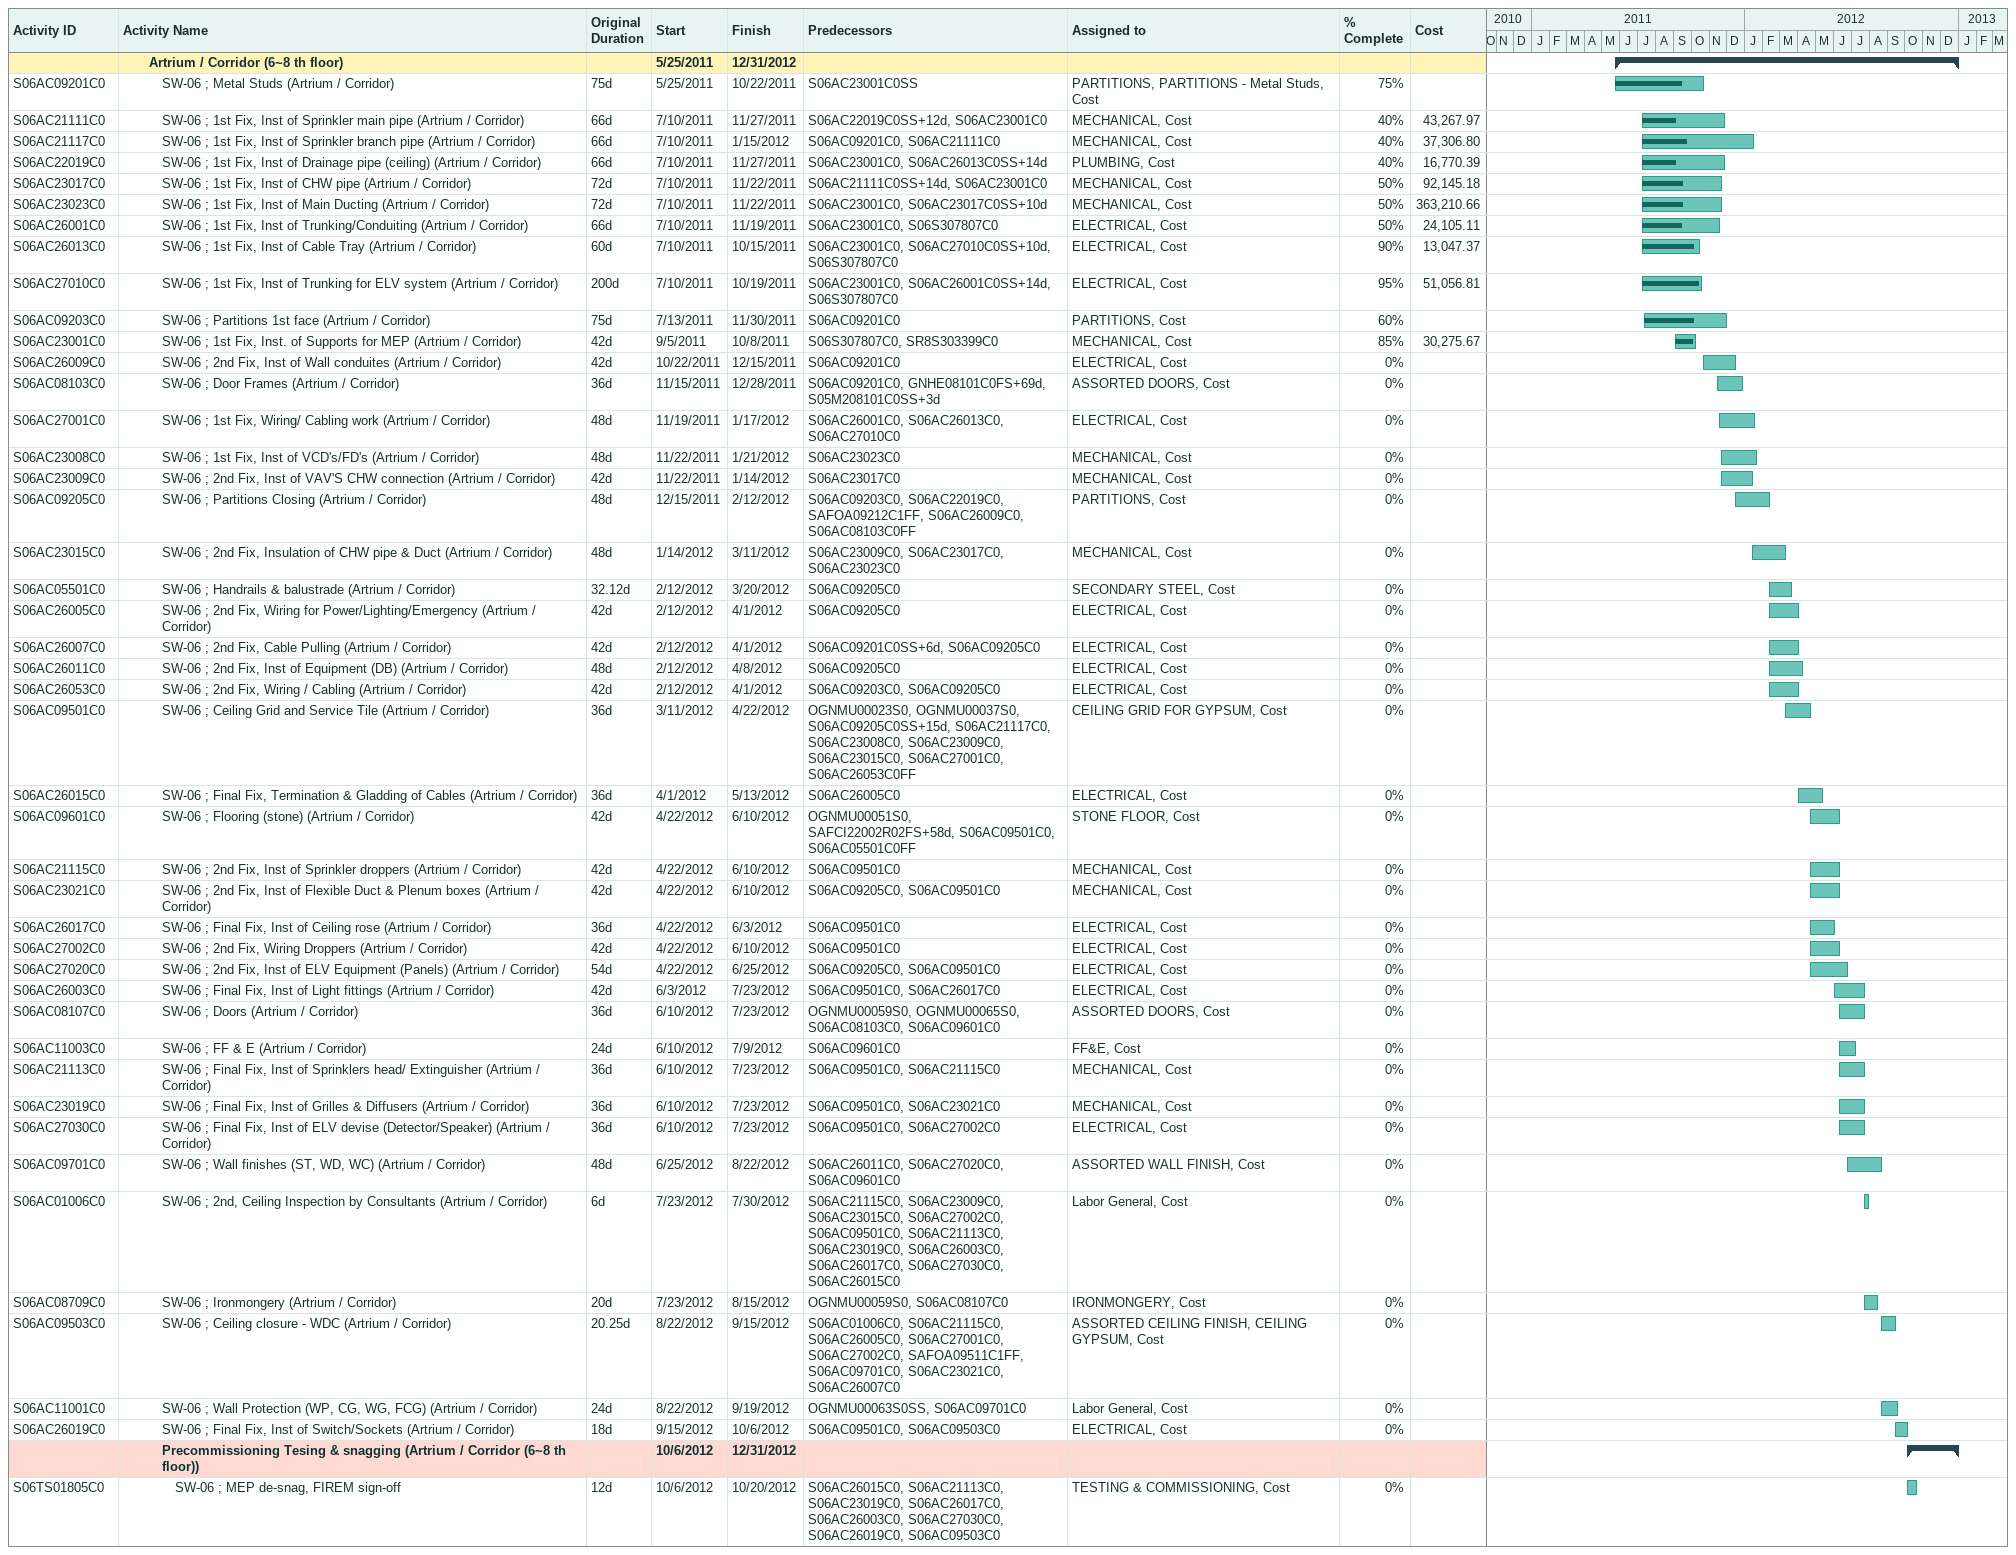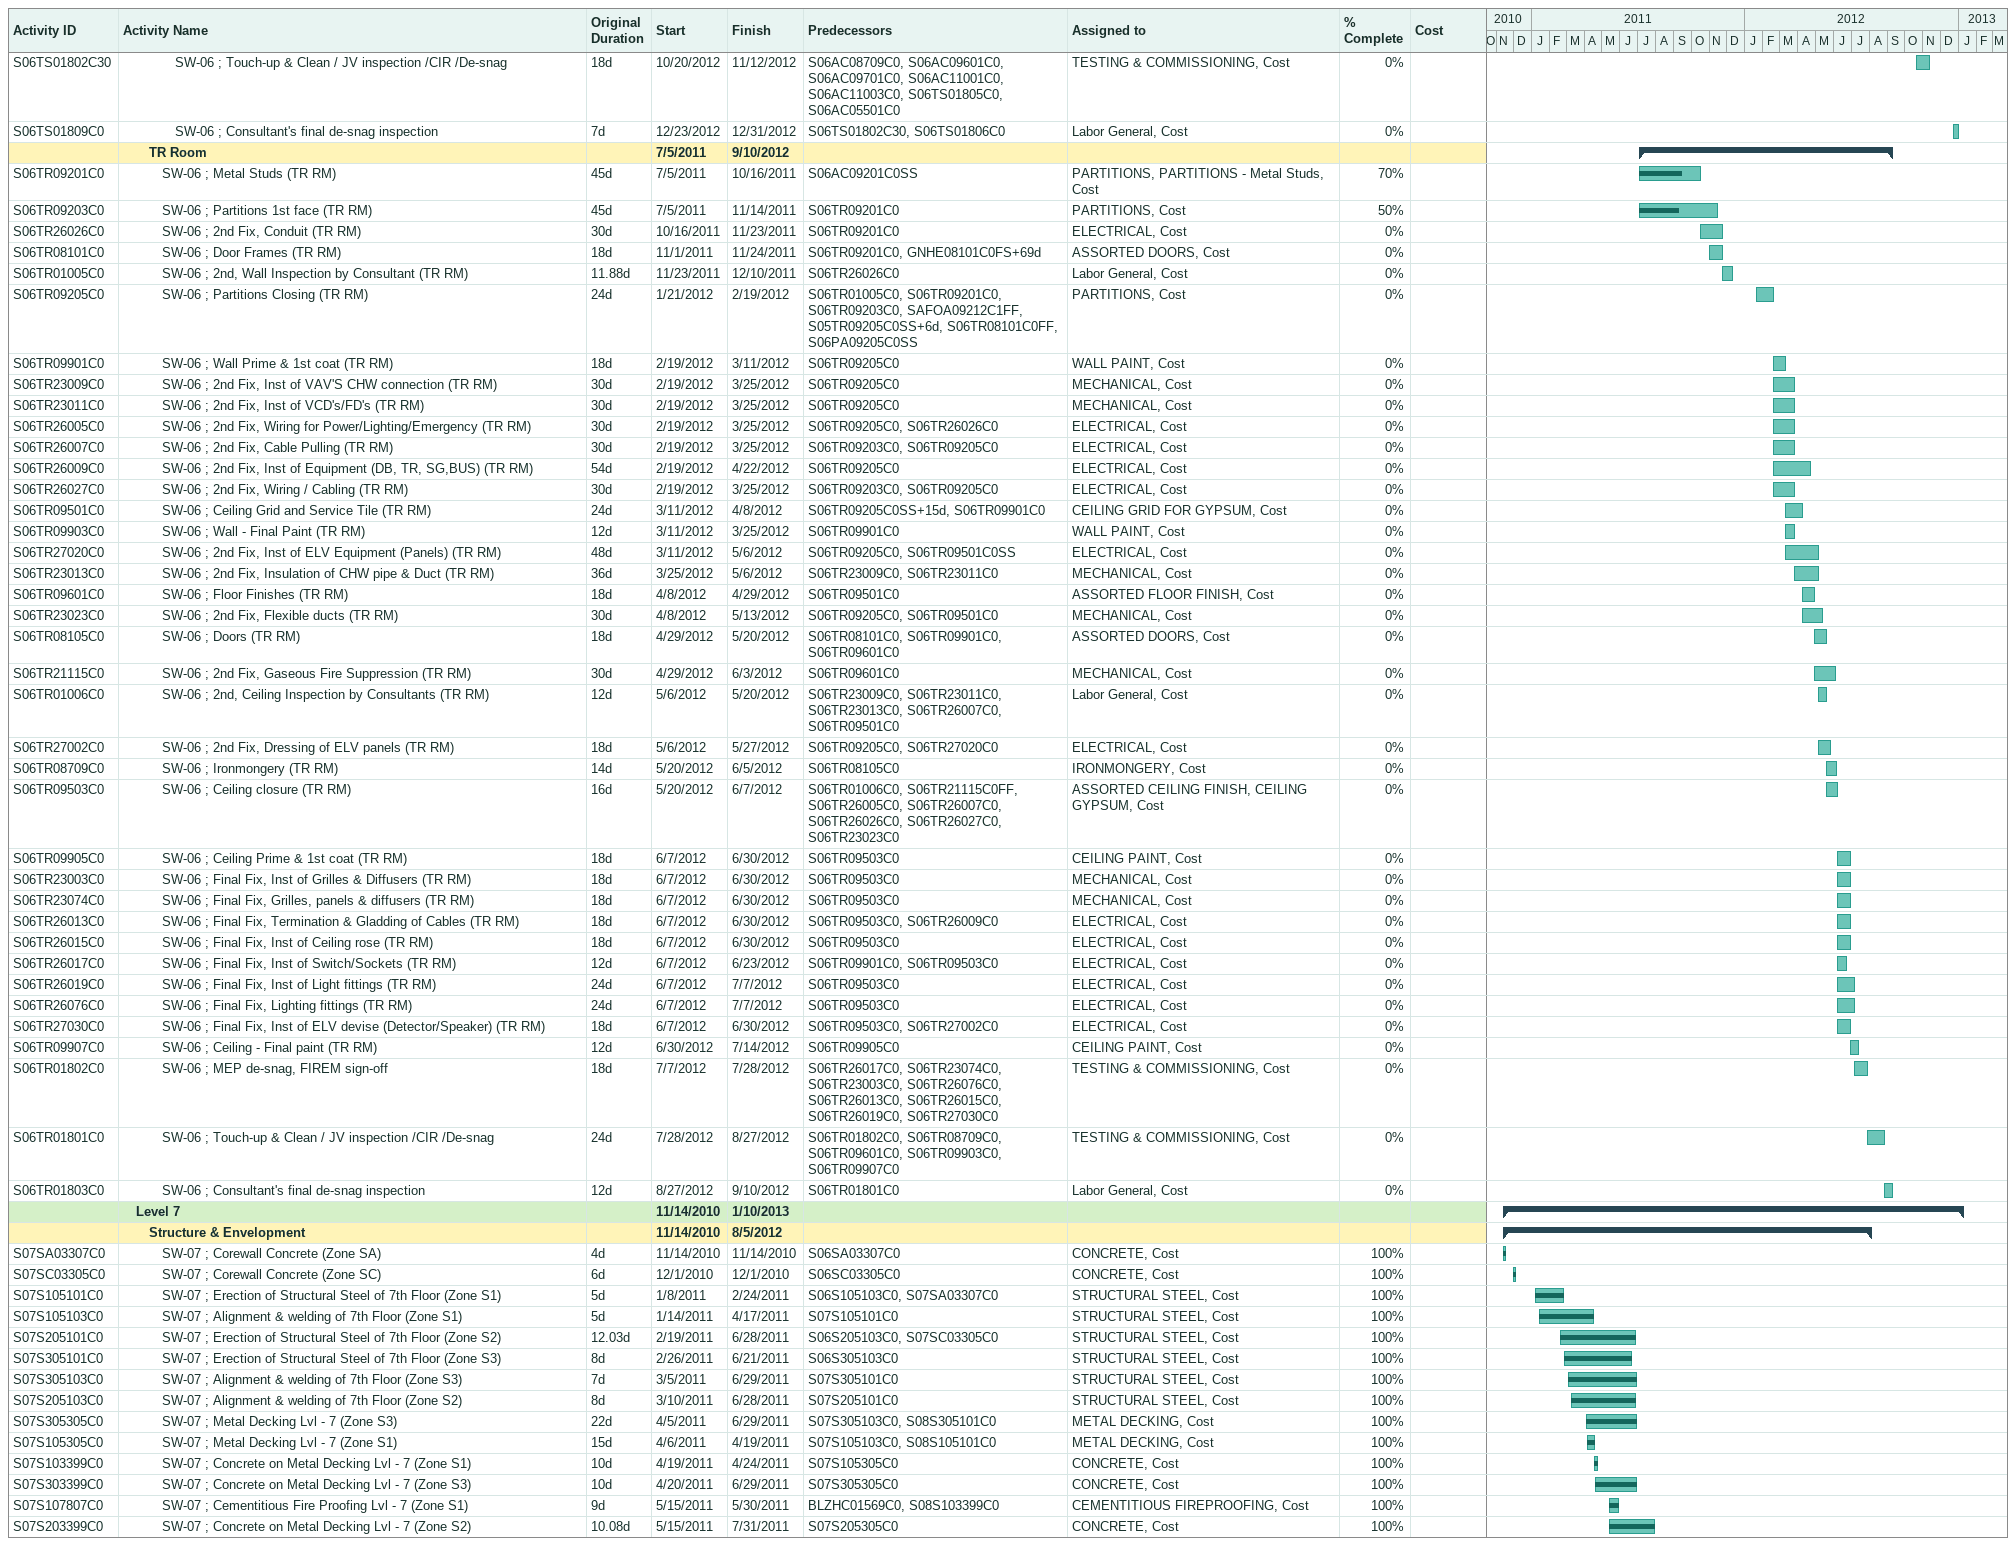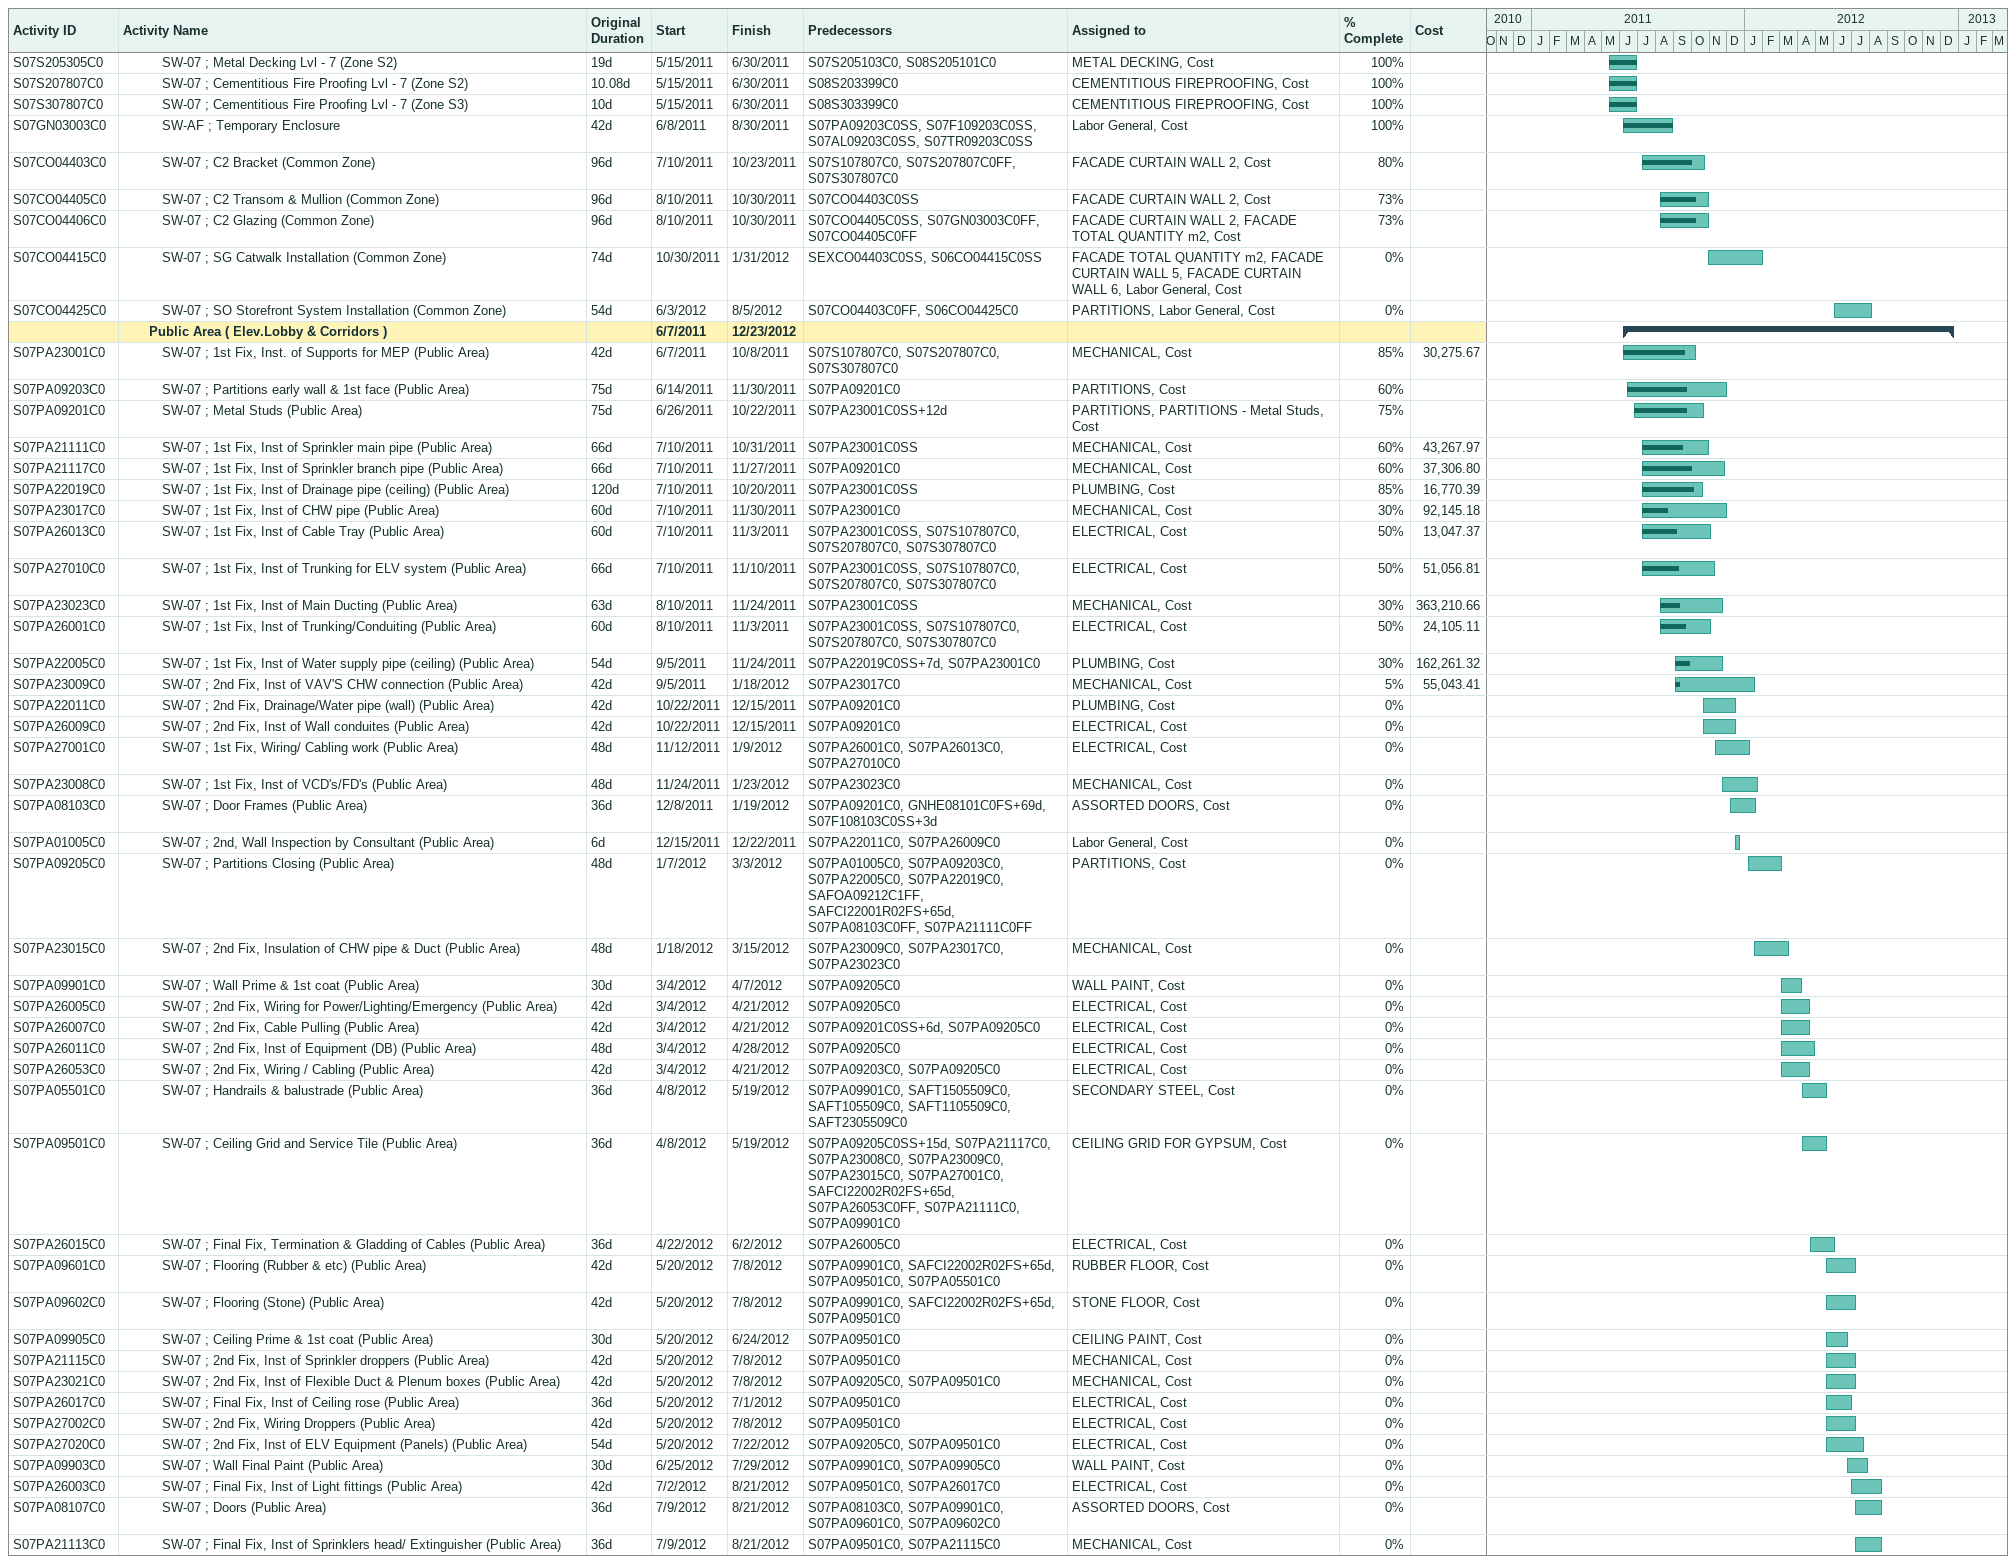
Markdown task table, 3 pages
| ID | Level | Task | Original duration | Start | Finish | Predecessors | Resources | % complete | Cost |
|---|---|---|---|---|---|---|---|---|---|
|  | 3 | **Artrium / Corridor (6~8 th floor)** |  | 2011-05-25 | 2012-12-31 |  |  |  |  |
| S06AC09201C0 | 4 | SW-06 ; Metal Studs (Artrium / Corridor) | 75d | 2011-05-25 | 2011-10-22 | S06AC23001C0SS | PARTITIONS, PARTITIONS - Metal Studs, Cost | 75 |  |
| S06AC21111C0 | 4 | SW-06 ; 1st Fix, Inst of Sprinkler main pipe (Artrium / Corridor) | 66d | 2011-07-10 | 2011-11-27 | S06AC22019C0SS+12d, S06AC23001C0 | MECHANICAL, Cost | 40 | 43267.97 |
| S06AC21117C0 | 4 | SW-06 ; 1st Fix, Inst of Sprinkler branch pipe (Artrium / Corridor) | 66d | 2011-07-10 | 2012-01-15 | S06AC09201C0, S06AC21111C0 | MECHANICAL, Cost | 40 | 37306.80 |
| S06AC22019C0 | 4 | SW-06 ; 1st Fix, Inst of Drainage pipe (ceiling) (Artrium / Corridor) | 66d | 2011-07-10 | 2011-11-27 | S06AC23001C0, S06AC26013C0SS+14d | PLUMBING, Cost | 40 | 16770.39 |
| S06AC23017C0 | 4 | SW-06 ; 1st Fix, Inst of CHW pipe (Artrium / Corridor) | 72d | 2011-07-10 | 2011-11-22 | S06AC21111C0SS+14d, S06AC23001C0 | MECHANICAL, Cost | 50 | 92145.18 |
| S06AC23023C0 | 4 | SW-06 ; 1st Fix, Inst of Main Ducting (Artrium / Corridor) | 72d | 2011-07-10 | 2011-11-22 | S06AC23001C0, S06AC23017C0SS+10d | MECHANICAL, Cost | 50 | 363210.66 |
| S06AC26001C0 | 4 | SW-06 ; 1st Fix, Inst of Trunking/Conduiting (Artrium / Corridor) | 66d | 2011-07-10 | 2011-11-19 | S06AC23001C0, S06S307807C0 | ELECTRICAL, Cost | 50 | 24105.11 |
| S06AC26013C0 | 4 | SW-06 ; 1st Fix, Inst of Cable Tray (Artrium / Corridor) | 60d | 2011-07-10 | 2011-10-15 | S06AC23001C0, S06AC27010C0SS+10d, S06S307807C0 | ELECTRICAL, Cost | 90 | 13047.37 |
| S06AC27010C0 | 4 | SW-06 ; 1st Fix, Inst of Trunking for ELV system (Artrium / Corridor) | 200d | 2011-07-10 | 2011-10-19 | S06AC23001C0, S06AC26001C0SS+14d, S06S307807C0 | ELECTRICAL, Cost | 95 | 51056.81 |
| S06AC09203C0 | 4 | SW-06 ; Partitions 1st face (Artrium / Corridor) | 75d | 2011-07-13 | 2011-11-30 | S06AC09201C0 | PARTITIONS, Cost | 60 |  |
| S06AC23001C0 | 4 | SW-06 ; 1st Fix, Inst. of Supports for MEP (Artrium / Corridor) | 42d | 2011-09-05 | 2011-10-08 | S06S307807C0, SR8S303399C0 | MECHANICAL, Cost | 85 | 30275.67 |
| S06AC26009C0 | 4 | SW-06 ; 2nd Fix, Inst of Wall conduites (Artrium / Corridor) | 42d | 2011-10-22 | 2011-12-15 | S06AC09201C0 | ELECTRICAL, Cost | 0 |  |
| S06AC08103C0 | 4 | SW-06 ; Door Frames (Artrium / Corridor) | 36d | 2011-11-15 | 2011-12-28 | S06AC09201C0, GNHE08101C0FS+69d, S05M208101C0SS+3d | ASSORTED DOORS, Cost | 0 |  |
| S06AC27001C0 | 4 | SW-06 ; 1st Fix, Wiring/ Cabling work (Artrium / Corridor) | 48d | 2011-11-19 | 2012-01-17 | S06AC26001C0, S06AC26013C0, S06AC27010C0 | ELECTRICAL, Cost | 0 |  |
| S06AC23008C0 | 4 | SW-06 ; 1st Fix, Inst of VCD's/FD's (Artrium / Corridor) | 48d | 2011-11-22 | 2012-01-21 | S06AC23023C0 | MECHANICAL, Cost | 0 |  |
| S06AC23009C0 | 4 | SW-06 ; 2nd Fix, Inst of VAV'S CHW connection (Artrium / Corridor) | 42d | 2011-11-22 | 2012-01-14 | S06AC23017C0 | MECHANICAL, Cost | 0 |  |
| S06AC09205C0 | 4 | SW-06 ; Partitions Closing (Artrium / Corridor) | 48d | 2011-12-15 | 2012-02-12 | S06AC09203C0, S06AC22019C0, SAFOA09212C1FF, S06AC26009C0, S06AC08103C0FF | PARTITIONS, Cost | 0 |  |
| S06AC23015C0 | 4 | SW-06 ; 2nd Fix, Insulation of CHW pipe & Duct (Artrium / Corridor) | 48d | 2012-01-14 | 2012-03-11 | S06AC23009C0, S06AC23017C0, S06AC23023C0 | MECHANICAL, Cost | 0 |  |
| S06AC05501C0 | 4 | SW-06 ; Handrails & balustrade (Artrium / Corridor) | 32.12d | 2012-02-12 | 2012-03-20 | S06AC09205C0 | SECONDARY STEEL, Cost | 0 |  |
| S06AC26005C0 | 4 | SW-06 ; 2nd Fix, Wiring for Power/Lighting/Emergency (Artrium / Corridor) | 42d | 2012-02-12 | 2012-04-01 | S06AC09205C0 | ELECTRICAL, Cost | 0 |  |
| S06AC26007C0 | 4 | SW-06 ; 2nd Fix, Cable Pulling (Artrium / Corridor) | 42d | 2012-02-12 | 2012-04-01 | S06AC09201C0SS+6d, S06AC09205C0 | ELECTRICAL, Cost | 0 |  |
| S06AC26011C0 | 4 | SW-06 ; 2nd Fix, Inst of Equipment (DB) (Artrium / Corridor) | 48d | 2012-02-12 | 2012-04-08 | S06AC09205C0 | ELECTRICAL, Cost | 0 |  |
| S06AC26053C0 | 4 | SW-06 ; 2nd Fix, Wiring / Cabling (Artrium / Corridor) | 42d | 2012-02-12 | 2012-04-01 | S06AC09203C0, S06AC09205C0 | ELECTRICAL, Cost | 0 |  |
| S06AC09501C0 | 4 | SW-06 ; Ceiling Grid and Service Tile (Artrium / Corridor) | 36d | 2012-03-11 | 2012-04-22 | OGNMU00023S0, OGNMU00037S0, S06AC09205C0SS+15d, S06AC21117C0, S06AC23008C0, S06AC23009C0, S06AC23015C0, S06AC27001C0, S06AC26053C0FF | CEILING GRID FOR GYPSUM, Cost | 0 |  |
| S06AC26015C0 | 4 | SW-06 ; Final Fix, Termination & Gladding of Cables (Artrium / Corridor) | 36d | 2012-04-01 | 2012-05-13 | S06AC26005C0 | ELECTRICAL, Cost | 0 |  |
| S06AC09601C0 | 4 | SW-06 ; Flooring (stone) (Artrium / Corridor) | 42d | 2012-04-22 | 2012-06-10 | OGNMU00051S0, SAFCI22002R02FS+58d, S06AC09501C0, S06AC05501C0FF | STONE FLOOR, Cost | 0 |  |
| S06AC21115C0 | 4 | SW-06 ; 2nd Fix, Inst of Sprinkler droppers (Artrium / Corridor) | 42d | 2012-04-22 | 2012-06-10 | S06AC09501C0 | MECHANICAL, Cost | 0 |  |
| S06AC23021C0 | 4 | SW-06 ; 2nd Fix, Inst of Flexible Duct & Plenum boxes (Artrium / Corridor) | 42d | 2012-04-22 | 2012-06-10 | S06AC09205C0, S06AC09501C0 | MECHANICAL, Cost | 0 |  |
| S06AC26017C0 | 4 | SW-06 ; Final Fix, Inst of Ceiling rose (Artrium / Corridor) | 36d | 2012-04-22 | 2012-06-03 | S06AC09501C0 | ELECTRICAL, Cost | 0 |  |
| S06AC27002C0 | 4 | SW-06 ; 2nd Fix, Wiring Droppers (Artrium / Corridor) | 42d | 2012-04-22 | 2012-06-10 | S06AC09501C0 | ELECTRICAL, Cost | 0 |  |
| S06AC27020C0 | 4 | SW-06 ; 2nd Fix, Inst of ELV Equipment (Panels) (Artrium / Corridor) | 54d | 2012-04-22 | 2012-06-25 | S06AC09205C0, S06AC09501C0 | ELECTRICAL, Cost | 0 |  |
| S06AC26003C0 | 4 | SW-06 ; Final Fix, Inst of Light fittings (Artrium / Corridor) | 42d | 2012-06-03 | 2012-07-23 | S06AC09501C0, S06AC26017C0 | ELECTRICAL, Cost | 0 |  |
| S06AC08107C0 | 4 | SW-06 ; Doors (Artrium / Corridor) | 36d | 2012-06-10 | 2012-07-23 | OGNMU00059S0, OGNMU00065S0, S06AC08103C0, S06AC09601C0 | ASSORTED DOORS, Cost | 0 |  |
| S06AC11003C0 | 4 | SW-06 ; FF & E (Artrium / Corridor) | 24d | 2012-06-10 | 2012-07-09 | S06AC09601C0 | FF&E, Cost | 0 |  |
| S06AC21113C0 | 4 | SW-06 ; Final Fix, Inst of Sprinklers head/ Extinguisher (Artrium / Corridor) | 36d | 2012-06-10 | 2012-07-23 | S06AC09501C0, S06AC21115C0 | MECHANICAL, Cost | 0 |  |
| S06AC23019C0 | 4 | SW-06 ; Final Fix, Inst of Grilles & Diffusers (Artrium / Corridor) | 36d | 2012-06-10 | 2012-07-23 | S06AC09501C0, S06AC23021C0 | MECHANICAL, Cost | 0 |  |
| S06AC27030C0 | 4 | SW-06 ; Final Fix, Inst of ELV devise (Detector/Speaker) (Artrium / Corridor) | 36d | 2012-06-10 | 2012-07-23 | S06AC09501C0, S06AC27002C0 | ELECTRICAL, Cost | 0 |  |
| S06AC09701C0 | 4 | SW-06 ; Wall finishes (ST, WD, WC) (Artrium / Corridor) | 48d | 2012-06-25 | 2012-08-22 | S06AC26011C0, S06AC27020C0, S06AC09601C0 | ASSORTED WALL FINISH, Cost | 0 |  |
| S06AC01006C0 | 4 | SW-06 ; 2nd, Ceiling Inspection by Consultants (Artrium / Corridor) | 6d | 2012-07-23 | 2012-07-30 | S06AC21115C0, S06AC23009C0, S06AC23015C0, S06AC27002C0, S06AC09501C0, S06AC21113C0, S06AC23019C0, S06AC26003C0, S06AC26017C0, S06AC27030C0, S06AC26015C0 | Labor General, Cost | 0 |  |
| S06AC08709C0 | 4 | SW-06 ; Ironmongery (Artrium / Corridor) | 20d | 2012-07-23 | 2012-08-15 | OGNMU00059S0, S06AC08107C0 | IRONMONGERY, Cost | 0 |  |
| S06AC09503C0 | 4 | SW-06 ; Ceiling closure - WDC (Artrium / Corridor) | 20.25d | 2012-08-22 | 2012-09-15 | S06AC01006C0, S06AC21115C0, S06AC26005C0, S06AC27001C0, S06AC27002C0, SAFOA09511C1FF, S06AC09701C0, S06AC23021C0, S06AC26007C0 | ASSORTED CEILING FINISH, CEILING GYPSUM, Cost | 0 |  |
| S06AC11001C0 | 4 | SW-06 ; Wall Protection (WP, CG, WG, FCG) (Artrium / Corridor) | 24d | 2012-08-22 | 2012-09-19 | OGNMU00063S0SS, S06AC09701C0 | Labor General, Cost | 0 |  |
| S06AC26019C0 | 4 | SW-06 ; Final Fix, Inst of Switch/Sockets (Artrium / Corridor) | 18d | 2012-09-15 | 2012-10-06 | S06AC09501C0, S06AC09503C0 | ELECTRICAL, Cost | 0 |  |
|  | 4 | **Precommissioning Tesing & snagging (Artrium / Corridor (6~8 th floor))** |  | 2012-10-06 | 2012-12-31 |  |  |  |  |
| S06TS01805C0 | 5 | SW-06 ; MEP de-snag, FIREM sign-off | 12d | 2012-10-06 | 2012-10-20 | S06AC26015C0, S06AC21113C0, S06AC23019C0, S06AC26017C0, S06AC26003C0, S06AC27030C0, S06AC26019C0, S06AC09503C0 | TESTING & COMMISSIONING, Cost | 0 |  |
| S06TS01802C30 | 5 | SW-06 ; Touch-up & Clean / JV inspection /CIR /De-snag | 18d | 2012-10-20 | 2012-11-12 | S06AC08709C0, S06AC09601C0, S06AC09701C0, S06AC11001C0, S06AC11003C0, S06TS01805C0, S06AC05501C0 | TESTING & COMMISSIONING, Cost | 0 |  |
| S06TS01809C0 | 5 | SW-06 ; Consultant's final de-snag inspection | 7d | 2012-12-23 | 2012-12-31 | S06TS01802C30, S06TS01806C0 | Labor General, Cost | 0 |  |
|  | 3 | **TR Room** |  | 2011-07-05 | 2012-09-10 |  |  |  |  |
| S06TR09201C0 | 4 | SW-06 ; Metal Studs (TR RM) | 45d | 2011-07-05 | 2011-10-16 | S06AC09201C0SS | PARTITIONS, PARTITIONS - Metal Studs, Cost | 70 |  |
| S06TR09203C0 | 4 | SW-06 ; Partitions 1st face (TR RM) | 45d | 2011-07-05 | 2011-11-14 | S06TR09201C0 | PARTITIONS, Cost | 50 |  |
| S06TR26026C0 | 4 | SW-06 ; 2nd Fix, Conduit (TR RM) | 30d | 2011-10-16 | 2011-11-23 | S06TR09201C0 | ELECTRICAL, Cost | 0 |  |
| S06TR08101C0 | 4 | SW-06 ; Door Frames (TR RM) | 18d | 2011-11-01 | 2011-11-24 | S06TR09201C0, GNHE08101C0FS+69d | ASSORTED DOORS, Cost | 0 |  |
| S06TR01005C0 | 4 | SW-06 ; 2nd, Wall Inspection by Consultant (TR RM) | 11.88d | 2011-11-23 | 2011-12-10 | S06TR26026C0 | Labor General, Cost | 0 |  |
| S06TR09205C0 | 4 | SW-06 ; Partitions Closing (TR RM) | 24d | 2012-01-21 | 2012-02-19 | S06TR01005C0, S06TR09201C0, S06TR09203C0, SAFOA09212C1FF, S05TR09205C0SS+6d, S06TR08101C0FF, S06PA09205C0SS | PARTITIONS, Cost | 0 |  |
| S06TR09901C0 | 4 | SW-06 ; Wall Prime & 1st coat (TR RM) | 18d | 2012-02-19 | 2012-03-11 | S06TR09205C0 | WALL PAINT, Cost | 0 |  |
| S06TR23009C0 | 4 | SW-06 ; 2nd Fix, Inst of VAV'S CHW connection (TR RM) | 30d | 2012-02-19 | 2012-03-25 | S06TR09205C0 | MECHANICAL, Cost | 0 |  |
| S06TR23011C0 | 4 | SW-06 ; 2nd Fix, Inst of VCD's/FD's (TR RM) | 30d | 2012-02-19 | 2012-03-25 | S06TR09205C0 | MECHANICAL, Cost | 0 |  |
| S06TR26005C0 | 4 | SW-06 ; 2nd Fix, Wiring for Power/Lighting/Emergency (TR RM) | 30d | 2012-02-19 | 2012-03-25 | S06TR09205C0, S06TR26026C0 | ELECTRICAL, Cost | 0 |  |
| S06TR26007C0 | 4 | SW-06 ; 2nd Fix, Cable Pulling (TR RM) | 30d | 2012-02-19 | 2012-03-25 | S06TR09203C0, S06TR09205C0 | ELECTRICAL, Cost | 0 |  |
| S06TR26009C0 | 4 | SW-06 ; 2nd Fix, Inst of Equipment (DB, TR, SG,BUS) (TR RM) | 54d | 2012-02-19 | 2012-04-22 | S06TR09205C0 | ELECTRICAL, Cost | 0 |  |
| S06TR26027C0 | 4 | SW-06 ; 2nd Fix, Wiring / Cabling (TR RM) | 30d | 2012-02-19 | 2012-03-25 | S06TR09203C0, S06TR09205C0 | ELECTRICAL, Cost | 0 |  |
| S06TR09501C0 | 4 | SW-06 ; Ceiling Grid and Service Tile (TR RM) | 24d | 2012-03-11 | 2012-04-08 | S06TR09205C0SS+15d, S06TR09901C0 | CEILING GRID FOR GYPSUM, Cost | 0 |  |
| S06TR09903C0 | 4 | SW-06 ; Wall - Final Paint (TR RM) | 12d | 2012-03-11 | 2012-03-25 | S06TR09901C0 | WALL PAINT, Cost | 0 |  |
| S06TR27020C0 | 4 | SW-06 ; 2nd Fix, Inst of ELV Equipment (Panels) (TR RM) | 48d | 2012-03-11 | 2012-05-06 | S06TR09205C0, S06TR09501C0SS | ELECTRICAL, Cost | 0 |  |
| S06TR23013C0 | 4 | SW-06 ; 2nd Fix, Insulation of CHW pipe & Duct (TR RM) | 36d | 2012-03-25 | 2012-05-06 | S06TR23009C0, S06TR23011C0 | MECHANICAL, Cost | 0 |  |
| S06TR09601C0 | 4 | SW-06 ; Floor Finishes (TR RM) | 18d | 2012-04-08 | 2012-04-29 | S06TR09501C0 | ASSORTED FLOOR FINISH, Cost | 0 |  |
| S06TR23023C0 | 4 | SW-06 ; 2nd Fix, Flexible ducts (TR RM) | 30d | 2012-04-08 | 2012-05-13 | S06TR09205C0, S06TR09501C0 | MECHANICAL, Cost | 0 |  |
| S06TR08105C0 | 4 | SW-06 ; Doors (TR RM) | 18d | 2012-04-29 | 2012-05-20 | S06TR08101C0, S06TR09901C0, S06TR09601C0 | ASSORTED DOORS, Cost | 0 |  |
| S06TR21115C0 | 4 | SW-06 ; 2nd Fix, Gaseous Fire Suppression (TR RM) | 30d | 2012-04-29 | 2012-06-03 | S06TR09601C0 | MECHANICAL, Cost | 0 |  |
| S06TR01006C0 | 4 | SW-06 ; 2nd, Ceiling Inspection by Consultants (TR RM) | 12d | 2012-05-06 | 2012-05-20 | S06TR23009C0, S06TR23011C0, S06TR23013C0, S06TR26007C0, S06TR09501C0 | Labor General, Cost | 0 |  |
| S06TR27002C0 | 4 | SW-06 ; 2nd Fix, Dressing of ELV panels (TR RM) | 18d | 2012-05-06 | 2012-05-27 | S06TR09205C0, S06TR27020C0 | ELECTRICAL, Cost | 0 |  |
| S06TR08709C0 | 4 | SW-06 ; Ironmongery (TR RM) | 14d | 2012-05-20 | 2012-06-05 | S06TR08105C0 | IRONMONGERY, Cost | 0 |  |
| S06TR09503C0 | 4 | SW-06 ; Ceiling closure (TR RM) | 16d | 2012-05-20 | 2012-06-07 | S06TR01006C0, S06TR21115C0FF, S06TR26005C0, S06TR26007C0, S06TR26026C0, S06TR26027C0, S06TR23023C0 | ASSORTED CEILING FINISH, CEILING GYPSUM, Cost | 0 |  |
| S06TR09905C0 | 4 | SW-06 ; Ceiling Prime & 1st coat (TR RM) | 18d | 2012-06-07 | 2012-06-30 | S06TR09503C0 | CEILING PAINT, Cost | 0 |  |
| S06TR23003C0 | 4 | SW-06 ; Final Fix, Inst of Grilles & Diffusers (TR RM) | 18d | 2012-06-07 | 2012-06-30 | S06TR09503C0 | MECHANICAL, Cost | 0 |  |
| S06TR23074C0 | 4 | SW-06 ; Final Fix, Grilles, panels & diffusers (TR RM) | 18d | 2012-06-07 | 2012-06-30 | S06TR09503C0 | MECHANICAL, Cost | 0 |  |
| S06TR26013C0 | 4 | SW-06 ; Final Fix, Termination & Gladding of Cables (TR RM) | 18d | 2012-06-07 | 2012-06-30 | S06TR09503C0, S06TR26009C0 | ELECTRICAL, Cost | 0 |  |
| S06TR26015C0 | 4 | SW-06 ; Final Fix, Inst of Ceiling rose (TR RM) | 18d | 2012-06-07 | 2012-06-30 | S06TR09503C0 | ELECTRICAL, Cost | 0 |  |
| S06TR26017C0 | 4 | SW-06 ; Final Fix, Inst of Switch/Sockets (TR RM) | 12d | 2012-06-07 | 2012-06-23 | S06TR09901C0, S06TR09503C0 | ELECTRICAL, Cost | 0 |  |
| S06TR26019C0 | 4 | SW-06 ; Final Fix, Inst of Light fittings (TR RM) | 24d | 2012-06-07 | 2012-07-07 | S06TR09503C0 | ELECTRICAL, Cost | 0 |  |
| S06TR26076C0 | 4 | SW-06 ; Final Fix, Lighting fittings (TR RM) | 24d | 2012-06-07 | 2012-07-07 | S06TR09503C0 | ELECTRICAL, Cost | 0 |  |
| S06TR27030C0 | 4 | SW-06 ; Final Fix, Inst of ELV devise (Detector/Speaker) (TR RM) | 18d | 2012-06-07 | 2012-06-30 | S06TR09503C0, S06TR27002C0 | ELECTRICAL, Cost | 0 |  |
| S06TR09907C0 | 4 | SW-06 ; Ceiling - Final paint (TR RM) | 12d | 2012-06-30 | 2012-07-14 | S06TR09905C0 | CEILING PAINT, Cost | 0 |  |
| S06TR01802C0 | 4 | SW-06 ; MEP de-snag, FIREM sign-off | 18d | 2012-07-07 | 2012-07-28 | S06TR26017C0, S06TR23074C0, S06TR23003C0, S06TR26076C0, S06TR26013C0, S06TR26015C0, S06TR26019C0, S06TR27030C0 | TESTING & COMMISSIONING, Cost | 0 |  |
| S06TR01801C0 | 4 | SW-06 ; Touch-up & Clean / JV inspection /CIR /De-snag | 24d | 2012-07-28 | 2012-08-27 | S06TR01802C0, S06TR08709C0, S06TR09601C0, S06TR09903C0, S06TR09907C0 | TESTING & COMMISSIONING, Cost | 0 |  |
| S06TR01803C0 | 4 | SW-06 ; Consultant's final de-snag inspection | 12d | 2012-08-27 | 2012-09-10 | S06TR01801C0 | Labor General, Cost | 0 |  |
|  | 2 | **Level 7** |  | 2010-11-14 | 2013-01-10 |  |  |  |  |
|  | 3 | **Structure & Envelopment** |  | 2010-11-14 | 2012-08-05 |  |  |  |  |
| S07SA03307C0 | 4 | SW-07 ; Corewall Concrete (Zone SA) | 4d | 2010-11-14 | 2010-11-14 | S06SA03307C0 | CONCRETE, Cost | 100 |  |
| S07SC03305C0 | 4 | SW-07 ; Corewall Concrete (Zone SC) | 6d | 2010-12-01 | 2010-12-01 | S06SC03305C0 | CONCRETE, Cost | 100 |  |
| S07S105101C0 | 4 | SW-07 ; Erection of Structural Steel of 7th Floor (Zone S1) | 5d | 2011-01-08 | 2011-02-24 | S06S105103C0, S07SA03307C0 | STRUCTURAL STEEL, Cost | 100 |  |
| S07S105103C0 | 4 | SW-07 ; Alignment & welding of 7th Floor (Zone S1) | 5d | 2011-01-14 | 2011-04-17 | S07S105101C0 | STRUCTURAL STEEL, Cost | 100 |  |
| S07S205101C0 | 4 | SW-07 ; Erection of Structural Steel of 7th Floor (Zone S2) | 12.03d | 2011-02-19 | 2011-06-28 | S06S205103C0, S07SC03305C0 | STRUCTURAL STEEL, Cost | 100 |  |
| S07S305101C0 | 4 | SW-07 ; Erection of Structural Steel of 7th Floor (Zone S3) | 8d | 2011-02-26 | 2011-06-21 | S06S305103C0 | STRUCTURAL STEEL, Cost | 100 |  |
| S07S305103C0 | 4 | SW-07 ; Alignment & welding of 7th Floor (Zone S3) | 7d | 2011-03-05 | 2011-06-29 | S07S305101C0 | STRUCTURAL STEEL, Cost | 100 |  |
| S07S205103C0 | 4 | SW-07 ; Alignment & welding of 7th Floor (Zone S2) | 8d | 2011-03-10 | 2011-06-28 | S07S205101C0 | STRUCTURAL STEEL, Cost | 100 |  |
| S07S305305C0 | 4 | SW-07 ; Metal Decking Lvl - 7 (Zone S3) | 22d | 2011-04-05 | 2011-06-29 | S07S305103C0, S08S305101C0 | METAL DECKING, Cost | 100 |  |
| S07S105305C0 | 4 | SW-07 ; Metal Decking Lvl - 7 (Zone S1) | 15d | 2011-04-06 | 2011-04-19 | S07S105103C0, S08S105101C0 | METAL DECKING, Cost | 100 |  |
| S07S103399C0 | 4 | SW-07 ; Concrete on Metal Decking Lvl - 7 (Zone S1) | 10d | 2011-04-19 | 2011-04-24 | S07S105305C0 | CONCRETE, Cost | 100 |  |
| S07S303399C0 | 4 | SW-07 ; Concrete on Metal Decking Lvl - 7 (Zone S3) | 10d | 2011-04-20 | 2011-06-29 | S07S305305C0 | CONCRETE, Cost | 100 |  |
| S07S107807C0 | 4 | SW-07 ; Cementitious Fire Proofing Lvl - 7 (Zone S1) | 9d | 2011-05-15 | 2011-05-30 | BLZHC01569C0, S08S103399C0 | CEMENTITIOUS FIREPROOFING, Cost | 100 |  |
| S07S203399C0 | 4 | SW-07 ; Concrete on Metal Decking Lvl - 7 (Zone S2) | 10.08d | 2011-05-15 | 2011-07-31 | S07S205305C0 | CONCRETE, Cost | 100 |  |
| S07S205305C0 | 4 | SW-07 ; Metal Decking Lvl - 7 (Zone S2) | 19d | 2011-05-15 | 2011-06-30 | S07S205103C0, S08S205101C0 | METAL DECKING, Cost | 100 |  |
| S07S207807C0 | 4 | SW-07 ; Cementitious Fire Proofing Lvl - 7 (Zone S2) | 10.08d | 2011-05-15 | 2011-06-30 | S08S203399C0 | CEMENTITIOUS FIREPROOFING, Cost | 100 |  |
| S07S307807C0 | 4 | SW-07 ; Cementitious Fire Proofing Lvl - 7 (Zone S3) | 10d | 2011-05-15 | 2011-06-30 | S08S303399C0 | CEMENTITIOUS FIREPROOFING, Cost | 100 |  |
| S07GN03003C0 | 4 | SW-AF ; Temporary Enclosure | 42d | 2011-06-08 | 2011-08-30 | S07PA09203C0SS, S07F109203C0SS, S07AL09203C0SS, S07TR09203C0SS | Labor General, Cost | 100 |  |
| S07CO04403C0 | 4 | SW-07 ; C2 Bracket (Common Zone) | 96d | 2011-07-10 | 2011-10-23 | S07S107807C0, S07S207807C0FF, S07S307807C0 | FACADE CURTAIN WALL 2, Cost | 80 |  |
| S07CO04405C0 | 4 | SW-07 ; C2 Transom & Mullion (Common Zone) | 96d | 2011-08-10 | 2011-10-30 | S07CO04403C0SS | FACADE CURTAIN WALL 2, Cost | 73 |  |
| S07CO04406C0 | 4 | SW-07 ; C2 Glazing (Common Zone) | 96d | 2011-08-10 | 2011-10-30 | S07CO04405C0SS, S07GN03003C0FF, S07CO04405C0FF | FACADE CURTAIN WALL 2, FACADE TOTAL QUANTITY m2, Cost | 73 |  |
| S07CO04415C0 | 4 | SW-07 ; SG Catwalk Installation (Common Zone) | 74d | 2011-10-30 | 2012-01-31 | SEXCO04403C0SS, S06CO04415C0SS | FACADE TOTAL QUANTITY m2, FACADE CURTAIN WALL 5, FACADE CURTAIN WALL 6, Labor General, Cost | 0 |  |
| S07CO04425C0 | 4 | SW-07 ; SO Storefront System Installation (Common Zone) | 54d | 2012-06-03 | 2012-08-05 | S07CO04403C0FF, S06CO04425C0 | PARTITIONS, Labor General, Cost | 0 |  |
|  | 3 | **Public Area ( Elev.Lobby & Corridors )** |  | 2011-06-07 | 2012-12-23 |  |  |  |  |
| S07PA23001C0 | 4 | SW-07 ; 1st Fix, Inst. of Supports for MEP (Public Area) | 42d | 2011-06-07 | 2011-10-08 | S07S107807C0, S07S207807C0, S07S307807C0 | MECHANICAL, Cost | 85 | 30275.67 |
| S07PA09203C0 | 4 | SW-07 ; Partitions early wall & 1st face (Public Area) | 75d | 2011-06-14 | 2011-11-30 | S07PA09201C0 | PARTITIONS, Cost | 60 |  |
| S07PA09201C0 | 4 | SW-07 ; Metal Studs (Public Area) | 75d | 2011-06-26 | 2011-10-22 | S07PA23001C0SS+12d | PARTITIONS, PARTITIONS - Metal Studs, Cost | 75 |  |
| S07PA21111C0 | 4 | SW-07 ; 1st Fix, Inst of Sprinkler main pipe (Public Area) | 66d | 2011-07-10 | 2011-10-31 | S07PA23001C0SS | MECHANICAL, Cost | 60 | 43267.97 |
| S07PA21117C0 | 4 | SW-07 ; 1st Fix, Inst of Sprinkler branch pipe (Public Area) | 66d | 2011-07-10 | 2011-11-27 | S07PA09201C0 | MECHANICAL, Cost | 60 | 37306.80 |
| S07PA22019C0 | 4 | SW-07 ; 1st Fix, Inst of Drainage pipe (ceiling) (Public Area) | 120d | 2011-07-10 | 2011-10-20 | S07PA23001C0SS | PLUMBING, Cost | 85 | 16770.39 |
| S07PA23017C0 | 4 | SW-07 ; 1st Fix, Inst of CHW pipe (Public Area) | 60d | 2011-07-10 | 2011-11-30 | S07PA23001C0 | MECHANICAL, Cost | 30 | 92145.18 |
| S07PA26013C0 | 4 | SW-07 ; 1st Fix, Inst of Cable Tray (Public Area) | 60d | 2011-07-10 | 2011-11-03 | S07PA23001C0SS, S07S107807C0, S07S207807C0, S07S307807C0 | ELECTRICAL, Cost | 50 | 13047.37 |
| S07PA27010C0 | 4 | SW-07 ; 1st Fix, Inst of Trunking for ELV system (Public Area) | 66d | 2011-07-10 | 2011-11-10 | S07PA23001C0SS, S07S107807C0, S07S207807C0, S07S307807C0 | ELECTRICAL, Cost | 50 | 51056.81 |
| S07PA23023C0 | 4 | SW-07 ; 1st Fix, Inst of Main Ducting (Public Area) | 63d | 2011-08-10 | 2011-11-24 | S07PA23001C0SS | MECHANICAL, Cost | 30 | 363210.66 |
| S07PA26001C0 | 4 | SW-07 ; 1st Fix, Inst of Trunking/Conduiting (Public Area) | 60d | 2011-08-10 | 2011-11-03 | S07PA23001C0SS, S07S107807C0, S07S207807C0, S07S307807C0 | ELECTRICAL, Cost | 50 | 24105.11 |
| S07PA22005C0 | 4 | SW-07 ; 1st Fix, Inst of Water supply pipe (ceiling) (Public Area) | 54d | 2011-09-05 | 2011-11-24 | S07PA22019C0SS+7d, S07PA23001C0 | PLUMBING, Cost | 30 | 162261.32 |
| S07PA23009C0 | 4 | SW-07 ; 2nd Fix, Inst of VAV'S CHW connection (Public Area) | 42d | 2011-09-05 | 2012-01-18 | S07PA23017C0 | MECHANICAL, Cost | 5 | 55043.41 |
| S07PA22011C0 | 4 | SW-07 ; 2nd Fix, Drainage/Water pipe (wall) (Public Area) | 42d | 2011-10-22 | 2011-12-15 | S07PA09201C0 | PLUMBING, Cost | 0 |  |
| S07PA26009C0 | 4 | SW-07 ; 2nd Fix, Inst of Wall conduites (Public Area) | 42d | 2011-10-22 | 2011-12-15 | S07PA09201C0 | ELECTRICAL, Cost | 0 |  |
| S07PA27001C0 | 4 | SW-07 ; 1st Fix, Wiring/ Cabling work (Public Area) | 48d | 2011-11-12 | 2012-01-09 | S07PA26001C0, S07PA26013C0, S07PA27010C0 | ELECTRICAL, Cost | 0 |  |
| S07PA23008C0 | 4 | SW-07 ; 1st Fix, Inst of VCD's/FD's (Public Area) | 48d | 2011-11-24 | 2012-01-23 | S07PA23023C0 | MECHANICAL, Cost | 0 |  |
| S07PA08103C0 | 4 | SW-07 ; Door Frames (Public Area) | 36d | 2011-12-08 | 2012-01-19 | S07PA09201C0, GNHE08101C0FS+69d, S07F108103C0SS+3d | ASSORTED DOORS, Cost | 0 |  |
| S07PA01005C0 | 4 | SW-07 ; 2nd, Wall Inspection by Consultant (Public Area) | 6d | 2011-12-15 | 2011-12-22 | S07PA22011C0, S07PA26009C0 | Labor General, Cost | 0 |  |
| S07PA09205C0 | 4 | SW-07 ; Partitions Closing (Public Area) | 48d | 2012-01-07 | 2012-03-03 | S07PA01005C0, S07PA09203C0, S07PA22005C0, S07PA22019C0, SAFOA09212C1FF, SAFCI22001R02FS+65d, S07PA08103C0FF, S07PA21111C0FF | PARTITIONS, Cost | 0 |  |
| S07PA23015C0 | 4 | SW-07 ; 2nd Fix, Insulation of CHW pipe & Duct (Public Area) | 48d | 2012-01-18 | 2012-03-15 | S07PA23009C0, S07PA23017C0, S07PA23023C0 | MECHANICAL, Cost | 0 |  |
| S07PA09901C0 | 4 | SW-07 ; Wall Prime & 1st coat (Public Area) | 30d | 2012-03-04 | 2012-04-07 | S07PA09205C0 | WALL PAINT, Cost | 0 |  |
| S07PA26005C0 | 4 | SW-07 ; 2nd Fix, Wiring for Power/Lighting/Emergency (Public Area) | 42d | 2012-03-04 | 2012-04-21 | S07PA09205C0 | ELECTRICAL, Cost | 0 |  |
| S07PA26007C0 | 4 | SW-07 ; 2nd Fix, Cable Pulling (Public Area) | 42d | 2012-03-04 | 2012-04-21 | S07PA09201C0SS+6d, S07PA09205C0 | ELECTRICAL, Cost | 0 |  |
| S07PA26011C0 | 4 | SW-07 ; 2nd Fix, Inst of Equipment (DB) (Public Area) | 48d | 2012-03-04 | 2012-04-28 | S07PA09205C0 | ELECTRICAL, Cost | 0 |  |
| S07PA26053C0 | 4 | SW-07 ; 2nd Fix, Wiring / Cabling (Public Area) | 42d | 2012-03-04 | 2012-04-21 | S07PA09203C0, S07PA09205C0 | ELECTRICAL, Cost | 0 |  |
| S07PA05501C0 | 4 | SW-07 ; Handrails & balustrade (Public Area) | 36d | 2012-04-08 | 2012-05-19 | S07PA09901C0, SAFT1505509C0, SAFT105509C0, SAFT1105509C0, SAFT2305509C0 | SECONDARY STEEL, Cost | 0 |  |
| S07PA09501C0 | 4 | SW-07 ; Ceiling Grid and Service Tile (Public Area) | 36d | 2012-04-08 | 2012-05-19 | S07PA09205C0SS+15d, S07PA21117C0, S07PA23008C0, S07PA23009C0, S07PA23015C0, S07PA27001C0, SAFCI22002R02FS+65d, S07PA26053C0FF, S07PA21111C0, S07PA09901C0 | CEILING GRID FOR GYPSUM, Cost | 0 |  |
| S07PA26015C0 | 4 | SW-07 ; Final Fix, Termination & Gladding of Cables (Public Area) | 36d | 2012-04-22 | 2012-06-02 | S07PA26005C0 | ELECTRICAL, Cost | 0 |  |
| S07PA09601C0 | 4 | SW-07 ; Flooring (Rubber & etc) (Public Area) | 42d | 2012-05-20 | 2012-07-08 | S07PA09901C0, SAFCI22002R02FS+65d, S07PA09501C0, S07PA05501C0 | RUBBER FLOOR, Cost | 0 |  |
| S07PA09602C0 | 4 | SW-07 ; Flooring (Stone) (Public Area) | 42d | 2012-05-20 | 2012-07-08 | S07PA09901C0, SAFCI22002R02FS+65d, S07PA09501C0 | STONE FLOOR, Cost | 0 |  |
| S07PA09905C0 | 4 | SW-07 ; Ceiling Prime & 1st coat (Public Area) | 30d | 2012-05-20 | 2012-06-24 | S07PA09501C0 | CEILING PAINT, Cost | 0 |  |
| S07PA21115C0 | 4 | SW-07 ; 2nd Fix, Inst of Sprinkler droppers (Public Area) | 42d | 2012-05-20 | 2012-07-08 | S07PA09501C0 | MECHANICAL, Cost | 0 |  |
| S07PA23021C0 | 4 | SW-07 ; 2nd Fix, Inst of Flexible Duct & Plenum boxes (Public Area) | 42d | 2012-05-20 | 2012-07-08 | S07PA09205C0, S07PA09501C0 | MECHANICAL, Cost | 0 |  |
| S07PA26017C0 | 4 | SW-07 ; Final Fix, Inst of Ceiling rose (Public Area) | 36d | 2012-05-20 | 2012-07-01 | S07PA09501C0 | ELECTRICAL, Cost | 0 |  |
| S07PA27002C0 | 4 | SW-07 ; 2nd Fix, Wiring Droppers (Public Area) | 42d | 2012-05-20 | 2012-07-08 | S07PA09501C0 | ELECTRICAL, Cost | 0 |  |
| S07PA27020C0 | 4 | SW-07 ; 2nd Fix, Inst of ELV Equipment (Panels) (Public Area) | 54d | 2012-05-20 | 2012-07-22 | S07PA09205C0, S07PA09501C0 | ELECTRICAL, Cost | 0 |  |
| S07PA09903C0 | 4 | SW-07 ; Wall Final Paint (Public Area) | 30d | 2012-06-25 | 2012-07-29 | S07PA09901C0, S07PA09905C0 | WALL PAINT, Cost | 0 |  |
| S07PA26003C0 | 4 | SW-07 ; Final Fix, Inst of Light fittings (Public Area) | 42d | 2012-07-02 | 2012-08-21 | S07PA09501C0, S07PA26017C0 | ELECTRICAL, Cost | 0 |  |
| S07PA08107C0 | 4 | SW-07 ; Doors (Public Area) | 36d | 2012-07-09 | 2012-08-21 | S07PA08103C0, S07PA09901C0, S07PA09601C0, S07PA09602C0 | ASSORTED DOORS, Cost | 0 |  |
| S07PA21113C0 | 4 | SW-07 ; Final Fix, Inst of Sprinklers head/ Extinguisher (Public Area) | 36d | 2012-07-09 | 2012-08-21 | S07PA09501C0, S07PA21115C0 | MECHANICAL, Cost | 0 |  |
